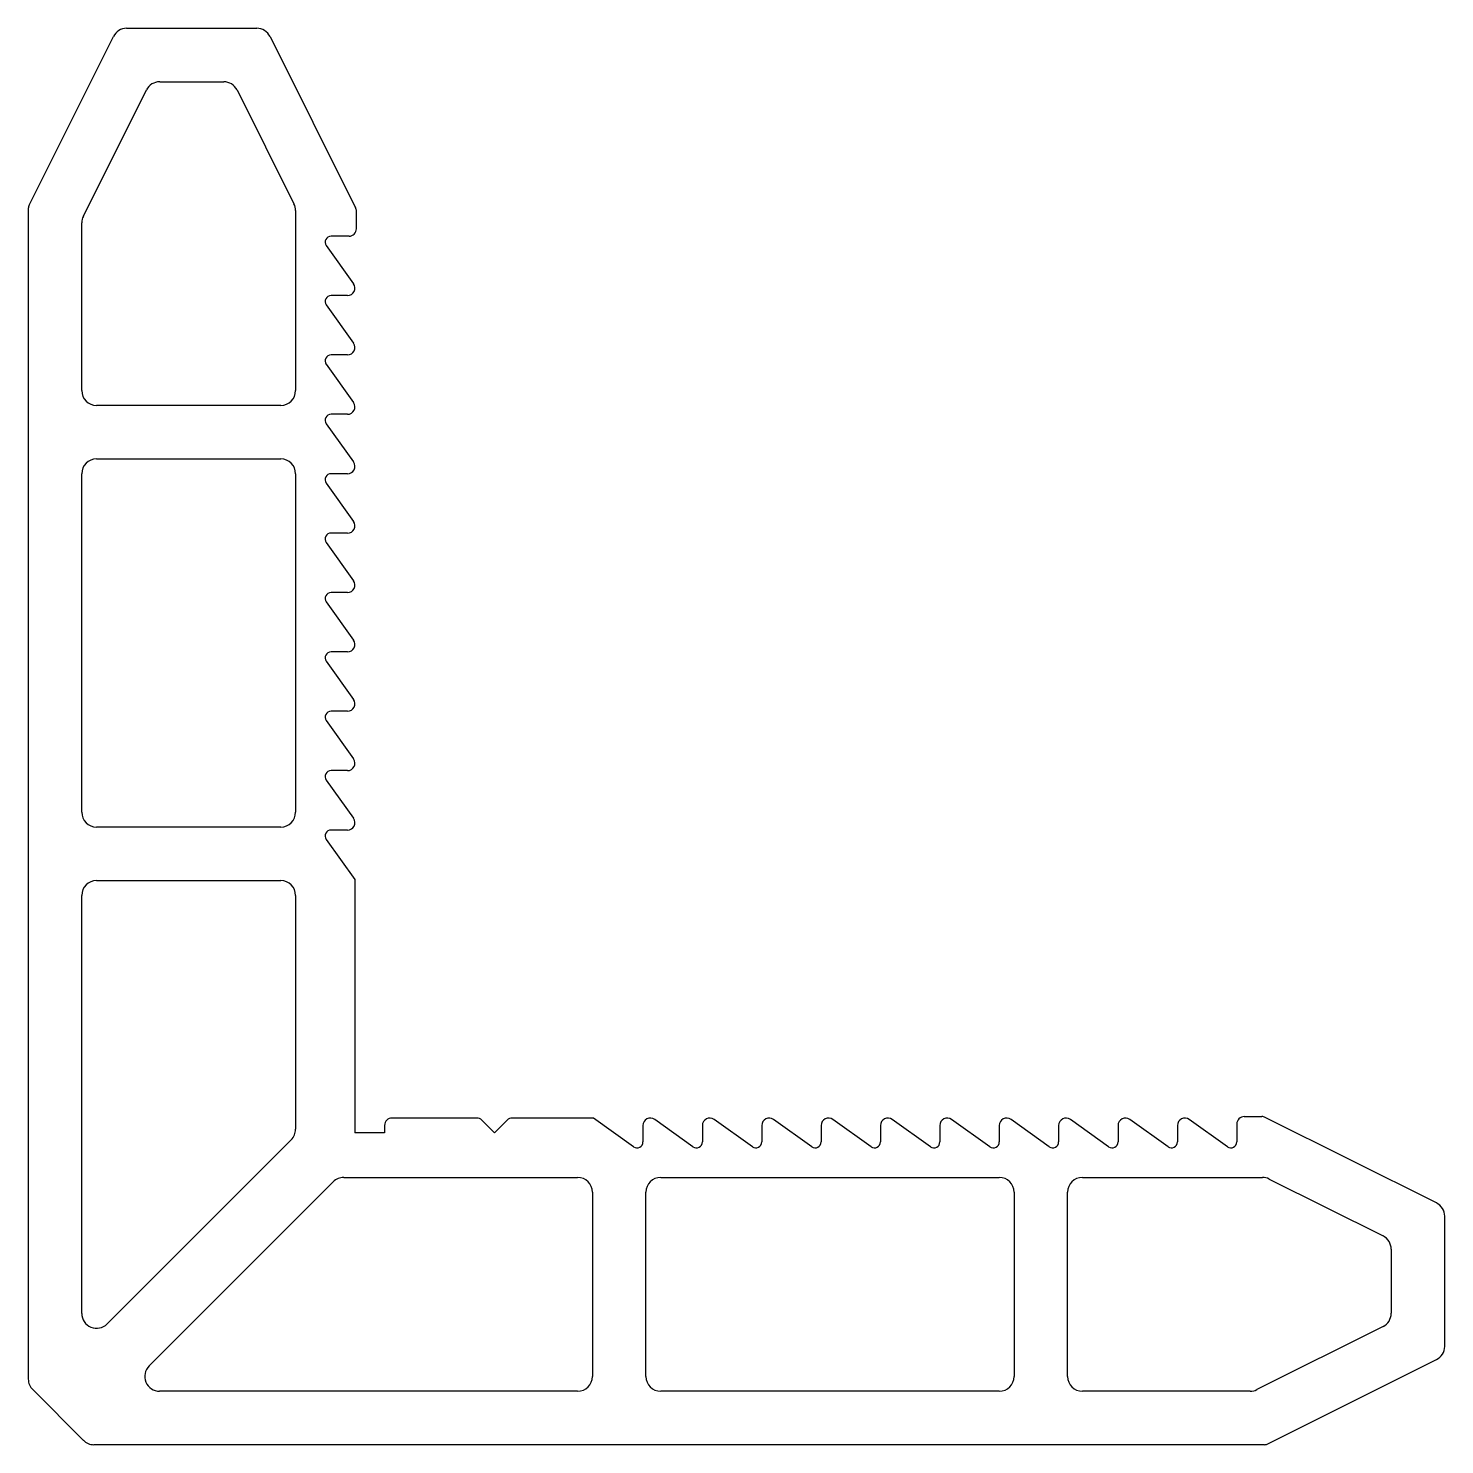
# Model space of a CAD drawing. Extents: x 2160 to 2207.7, y 1166.7 to 1214.4.
import ezdxf

# ---------------------------------------------------------------- set-up
doc = ezdxf.new("R2010")
doc.units = 0
doc.layers.get('0').update_dxf_attribs({"linetype": 'CONTINUOUS'})

msp = doc.modelspace()

# ---------------------------------------------------------------- linework, layer by layer
for p, q in [((2160.007, 1208.465), (2162.844, 1214.141)), ((2163.291, 1214.417), (2167.673, 1214.417)), ((2168.121, 1214.141), (2171.004, 1208.374)), ((2164.404, 1212.617), (2166.561, 1212.617)), ((2161.833, 1208.093), (2163.957, 1212.341)), ((2167.008, 1212.341), (2168.927, 1208.502)), ((2159.98, 1208.353), (2159.98, 1168.924)), ((2168.98, 1208.279), (2168.98, 1202.217)), ((2171.03, 1207.667), (2171.03, 1208.262)), ((2161.78, 1202.217), (2161.78, 1207.87)), ((2170.78, 1207.417), (2170.176, 1207.417)), ((2170.013, 1207.101), (2170.934, 1205.812)), ((2170.73, 1205.417), (2170.176, 1205.417)), ((2170.013, 1205.101), (2170.934, 1203.812)), ((2170.013, 1203.101), (2170.934, 1201.812)), ((2170.73, 1203.417), (2170.176, 1203.417)), ((2168.48, 1201.717), (2162.28, 1201.717)), ((2170.013, 1201.101), (2170.934, 1199.812)), ((2170.73, 1201.417), (2170.176, 1201.417)), ((2162.28, 1199.917), (2168.48, 1199.917)), ((2161.78, 1188.017), (2161.78, 1199.417)), ((2168.98, 1199.417), (2168.98, 1188.017)), ((2170.73, 1199.417), (2170.176, 1199.417)), ((2170.013, 1199.101), (2170.934, 1197.812)), ((2170.73, 1197.417), (2170.176, 1197.417)), ((2170.013, 1197.101), (2170.934, 1195.812)), ((2170.73, 1195.417), (2170.176, 1195.417)), ((2170.013, 1195.101), (2170.934, 1193.812)), ((2170.013, 1193.101), (2170.934, 1191.812)), ((2170.73, 1193.417), (2170.176, 1193.417)), ((2170.013, 1191.101), (2170.934, 1189.812)), ((2170.73, 1191.417), (2170.176, 1191.417)), ((2170.73, 1189.417), (2170.176, 1189.417)), ((2170.013, 1189.101), (2170.934, 1187.812)), ((2168.48, 1187.517), (2162.28, 1187.517)), ((2170.73, 1187.417), (2170.176, 1187.417)), ((2170.013, 1187.101), (2170.98, 1185.747)), ((2162.28, 1185.717), (2168.48, 1185.717)), ((2170.98, 1185.747), (2170.98, 1177.217)), ((2161.78, 1171.138), (2161.78, 1185.217)), ((2168.98, 1185.217), (2168.98, 1177.338)), ((2175.076, 1177.717), (2172.23, 1177.717)), ((2179.01, 1177.717), (2176.283, 1177.717)), ((2180.364, 1176.75), (2179.01, 1177.717)), ((2200.93, 1177.767), (2201.526, 1177.767)), ((2207.404, 1174.857), (2201.637, 1177.741)), ((2171.98, 1177.467), (2171.98, 1177.217)), ((2175.253, 1177.644), (2175.68, 1177.217)), ((2176.106, 1177.644), (2175.68, 1177.217)), ((2180.68, 1177.467), (2180.68, 1176.912)), ((2182.364, 1176.75), (2181.076, 1177.67)), ((2182.68, 1177.467), (2182.68, 1176.912)), ((2184.364, 1176.75), (2183.076, 1177.67)), ((2184.68, 1177.467), (2184.68, 1176.912)), ((2186.364, 1176.75), (2185.076, 1177.67)), ((2186.68, 1177.467), (2186.68, 1176.912)), ((2188.364, 1176.75), (2187.076, 1177.67)), ((2188.68, 1177.467), (2188.68, 1176.912)), ((2190.364, 1176.75), (2189.076, 1177.67)), ((2190.68, 1177.467), (2190.68, 1176.912)), ((2192.364, 1176.75), (2191.076, 1177.67)), ((2192.68, 1177.467), (2192.68, 1176.912)), ((2194.364, 1176.75), (2193.076, 1177.67)), ((2194.68, 1177.467), (2194.68, 1176.912)), ((2196.364, 1176.75), (2195.076, 1177.67)), ((2196.68, 1177.467), (2196.68, 1176.912)), ((2198.364, 1176.75), (2197.076, 1177.67)), ((2198.68, 1177.467), (2198.68, 1176.912)), ((2200.364, 1176.75), (2199.076, 1177.67)), ((2200.68, 1177.517), (2200.68, 1176.912)), ((2168.834, 1176.985), (2162.634, 1170.785)), ((2171.98, 1177.217), (2170.98, 1177.217)), ((2164.048, 1169.371), (2170.248, 1175.571)), ((2170.602, 1175.717), (2178.48, 1175.717)), ((2181.28, 1175.717), (2192.68, 1175.717)), ((2195.48, 1175.717), (2201.542, 1175.717)), ((2201.765, 1175.664), (2205.604, 1173.745)), ((2178.98, 1175.217), (2178.98, 1169.017)), ((2180.78, 1169.017), (2180.78, 1175.217)), ((2193.18, 1175.217), (2193.18, 1169.017)), ((2194.98, 1169.017), (2194.98, 1175.217)), ((2207.68, 1170.028), (2207.68, 1174.41)), ((2205.88, 1173.298), (2205.88, 1171.141)), ((2205.604, 1170.694), (2201.356, 1168.57)), ((2201.728, 1166.743), (2207.404, 1169.581)), ((2161.834, 1166.863), (2160.127, 1168.571)), ((2178.48, 1168.517), (2164.402, 1168.517)), ((2192.68, 1168.517), (2181.28, 1168.517)), ((2201.133, 1168.517), (2195.48, 1168.517)), ((2201.617, 1166.717), (2162.187, 1166.717))]:
    msp.add_line(p, q)
for centre, radius, start, end in [((2163.291, 1213.917), 0.5, 90, 153.4349), ((2167.673, 1213.917), 0.5, 26.5651, 90), ((2164.404, 1212.117), 0.5, 90, 153.4349), ((2166.561, 1212.117), 0.5, 26.5651, 90), ((2160.23, 1208.353), 0.25, 153.4349, 180), ((2168.48, 1208.279), 0.5, 0, 26.5651), ((2170.78, 1208.262), 0.25, 0, 26.5651), ((2162.28, 1207.87), 0.5, 153.4349, 180), ((2170.176, 1207.217), 0.2, 90, 215.5534), ((2170.78, 1207.667), 0.25, 270, 0), ((2170.176, 1205.217), 0.2, 90, 215.5534), ((2170.73, 1205.667), 0.25, 270, 35.5534), ((2170.73, 1203.667), 0.25, 270, 35.5534), ((2170.176, 1203.217), 0.2, 90, 215.5534), ((2162.28, 1202.217), 0.5, 180, 270), ((2168.48, 1202.217), 0.5, 270, 0), ((2170.73, 1201.667), 0.25, 270, 35.5534), ((2170.176, 1201.217), 0.2, 90, 215.5534), ((2162.28, 1199.417), 0.5, 90, 180), ((2168.48, 1199.417), 0.5, 0, 90), ((2170.73, 1199.667), 0.25, 270, 35.5534), ((2170.176, 1199.217), 0.2, 90, 215.5534), ((2170.73, 1197.667), 0.25, 270, 35.5534), ((2170.176, 1197.217), 0.2, 90, 215.5534), ((2170.176, 1195.217), 0.2, 90, 215.5534), ((2170.73, 1195.667), 0.25, 270, 35.5534), ((2170.73, 1193.667), 0.25, 270, 35.5534), ((2170.176, 1193.217), 0.2, 90, 215.5534), ((2170.73, 1191.667), 0.25, 270, 35.5534), ((2170.176, 1191.217), 0.2, 90, 215.5534), ((2170.73, 1189.667), 0.25, 270, 35.5534), ((2170.176, 1189.217), 0.2, 90, 215.5534), ((2162.28, 1188.017), 0.5, 180, 270), ((2168.48, 1188.017), 0.5, 270, 0), ((2170.73, 1187.667), 0.25, 270, 35.5534), ((2170.176, 1187.217), 0.2, 90, 215.5534), ((2162.28, 1185.217), 0.5, 90, 180), ((2168.48, 1185.217), 0.5, 0, 90), ((2172.23, 1177.467), 0.25, 90, 180), ((2175.076, 1177.467), 0.25, 45, 90), ((2176.283, 1177.467), 0.25, 90, 135), ((2180.93, 1177.467), 0.25, 54.4466, 180), ((2182.93, 1177.467), 0.25, 54.4466, 180), ((2184.93, 1177.467), 0.25, 54.4466, 180), ((2186.93, 1177.467), 0.25, 54.4466, 180), ((2188.93, 1177.467), 0.25, 54.4466, 180), ((2190.93, 1177.467), 0.25, 54.4466, 180), ((2192.93, 1177.467), 0.25, 54.4466, 180), ((2194.93, 1177.467), 0.25, 54.4466, 180), ((2196.93, 1177.467), 0.25, 54.4466, 180), ((2198.93, 1177.467), 0.25, 54.4466, 180), ((2200.93, 1177.517), 0.25, 90, 180), ((2201.526, 1177.517), 0.25, 63.4349, 90), ((2168.48, 1177.338), 0.5, 315, 0), ((2180.48, 1176.912), 0.2, 234.4466, 360), ((2182.48, 1176.912), 0.2, 234.4466, 360), ((2184.48, 1176.912), 0.2, 234.4466, 360), ((2186.48, 1176.912), 0.2, 234.4466, 360), ((2188.48, 1176.912), 0.2, 234.4466, 360), ((2190.48, 1176.912), 0.2, 234.4466, 360), ((2192.48, 1176.912), 0.2, 234.4466, 360), ((2194.48, 1176.912), 0.2, 234.4466, 360), ((2196.48, 1176.912), 0.2, 234.4466, 360), ((2198.48, 1176.912), 0.2, 234.4466, 360), ((2200.48, 1176.912), 0.2, 234.4466, 360), ((2170.602, 1175.217), 0.5, 90, 135), ((2178.48, 1175.217), 0.5, 0, 90), ((2181.28, 1175.217), 0.5, 90, 180), ((2192.68, 1175.217), 0.5, 0, 90), ((2195.48, 1175.217), 0.5, 90, 180), ((2201.542, 1175.217), 0.5, 63.4349, 90), ((2207.18, 1174.41), 0.5, 0, 63.4349), ((2205.38, 1173.298), 0.5, 0, 63.4349), ((2162.28, 1171.138), 0.5, 180, 315), ((2205.38, 1171.141), 0.5, 296.5651, 360), ((2207.18, 1170.028), 0.5, 296.5651, 360), ((2164.402, 1169.017), 0.5, 135, 270), ((2160.48, 1168.924), 0.5, 180, 225), ((2178.48, 1169.017), 0.5, 270, 0), ((2181.28, 1169.017), 0.5, 180, 270), ((2192.68, 1169.017), 0.5, 270, 0), ((2195.48, 1169.017), 0.5, 180, 270), ((2201.133, 1169.017), 0.5, 270, 296.5651), ((2162.187, 1167.217), 0.5, 225, 270), ((2201.617, 1166.967), 0.25, 270, 296.5651)]:
    msp.add_arc(centre, radius, start, end)

doc.saveas('drawing.dxf')
